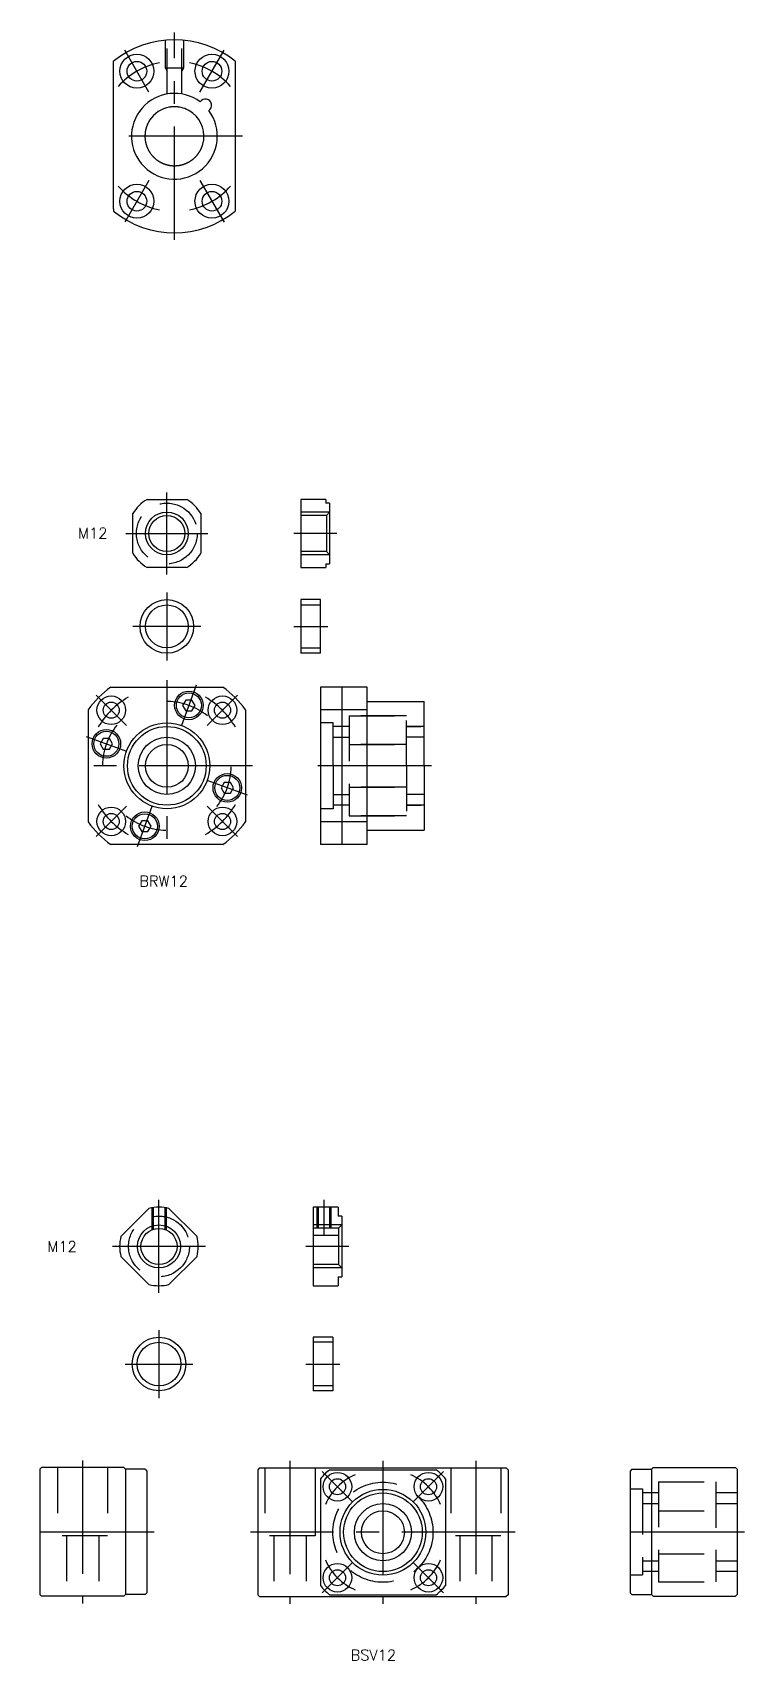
# Model space of a CAD drawing. Extents: x -95 to 614, y -47 to 419.
# Drawn here: x 415 to 614.1, y -35.9 to 419.5 of the extents above; entities that cross this region are included whole.
import ezdxf

# ---------------------------------------------------------------- set-up
doc = ezdxf.new("R2010")
doc.units = 0
doc.linetypes.add('CENTER', pattern=[50.8, 31.75, -6.35, 6.35, -6.35])
doc.linetypes.add('DASHED', pattern=[19.05, 12.7, -6.35])
doc.layers.get('0').update_dxf_attribs({"linetype": 'CONTINUOUS'})
doc.layers.add('CENTER', color=1, linetype='CENTER')
doc.styles.get("Standard").update_dxf_attribs({"font": 'txt.shx', "height": 3, "bigfont": 'bigfont.shx'})

msp = doc.modelspace()

# ---------------------------------------------------------------- linework, layer by layer
at = {"color": 3, "linetype": 'DASHED'}
for p, q in [((452.18, 409.47), (452.18, 417.36)), ((452.62, 402.29), (452.62, 417.39)), ((456.75, 402.29), (456.75, 417.39)), ((457.18, 417.36), (457.18, 409.47)), ((457.18, 409.47), (452.18, 409.47)), ((452.18, 409.47), (452.62, 408.72)), ((457.18, 409.47), (456.75, 408.72)), ((498.06, 285.37), (490.06, 285.37)), ((497.19, 284.42), (490.06, 284.42)), ((497.19, 284.42), (498.06, 285.37)), ((497.19, 284.42), (497.19, 274.32)), ((497.19, 274.32), (490.06, 274.32)), ((498.06, 273.37), (490.06, 273.37)), ((497.19, 274.32), (498.06, 273.37)), ((490.06, 259.37), (495.56, 259.37)), ((490.06, 247.37), (495.56, 247.37)), ((503.56, 228.37), (503.56, 200.37)), ((503.56, 228.37), (519.56, 228.37)), ((519.56, 228.37), (503.56, 228.37)), ((519.56, 214.37), (519.56, 228.37)), ((499.06, 226.37), (495.56, 226.37)), ((499.06, 214.37), (499.06, 226.37)), ((503.56, 225.37), (499.06, 225.37)), ((524.56, 225.37), (519.56, 225.37)), ((519.56, 225.37), (523.56, 225.37)), ((499.06, 222.37), (503.56, 222.37)), ((503.56, 220.37), (519.56, 220.37)), ((519.56, 220.37), (503.56, 220.37)), ((524.56, 222.37), (519.56, 222.37)), ((499.06, 214.37), (499.06, 202.37)), ((519.56, 214.37), (519.56, 200.37)), ((499.06, 206.37), (503.56, 206.37)), ((503.56, 208.37), (519.56, 208.37)), ((519.56, 208.37), (503.56, 208.37)), ((524.56, 206.37), (519.56, 206.37)), ((499.06, 202.37), (495.56, 202.37)), ((503.56, 203.37), (499.06, 203.37)), ((503.56, 200.37), (519.56, 200.37)), ((519.56, 200.37), (503.56, 200.37)), ((524.56, 203.37), (519.56, 203.37)), ((519.56, 203.37), (523.56, 203.37)), ((448.36, 90.77), (448.36, 84.59)), ((448.74, 90.83), (448.74, 84.74)), ((451.98, 90.83), (451.98, 84.74)), ((452.36, 90.77), (452.36, 84.59)), ((494.47, 90.95), (494.47, 85.01)), ((494.85, 90.95), (494.85, 85.01)), ((498.09, 90.95), (498.09, 85.01)), ((498.47, 90.95), (498.47, 85.01)), ((501.47, 85.95), (493.47, 85.95)), ((500.61, 85.01), (493.47, 85.01)), ((500.61, 83.01), (493.47, 83.01)), ((500.61, 85.01), (501.47, 85.95)), ((500.61, 85.01), (500.61, 74.9)), ((500.61, 74.9), (493.47, 74.9)), ((501.47, 73.95), (493.47, 73.95)), ((500.61, 74.9), (501.47, 73.95)), ((498.97, 53.15), (493.47, 53.15)), ((498.97, 40.95), (493.47, 40.95)), ((422, 18), (422, -1)), ((436, 18), (436, -1)), ((480, 18), (480, -1)), ((494, 18), (494, -1)), ((532, 18), (532, -1)), ((546, 18), (546, -1)), ((590.11, 14.1), (590.11, -13.9)), ((590.11, 14.1), (590.11, -13.9)), ((590.11, 14.1), (606.11, 14.1)), ((606.11, 14.1), (606.11, -13.9)), ((606.11, 13.9), (606.11, -13.9)), ((494, 10), (494, -1)), ((582.11, 12.1), (585.61, 12.1)), ((585.61, 12.1), (585.61, -11.9)), ((585.61, 11.1), (590.11, 11.1)), ((606.11, 11.1), (612.11, 11.1)), ((585.61, 8), (590.11, 8)), ((590.11, 6), (606.11, 6)), ((606.11, 8), (612.11, 8)), ((436, -1), (422, -1)), ((424.5, -1), (424.5, -18)), ((433.5, -1), (433.5, -18)), ((494, -1), (480, -1)), ((482.5, -1), (482.5, -18)), ((491.5, -1), (491.5, -18)), ((546, -1), (532, -1)), ((534.5, -1), (534.5, -18)), ((543.5, -1), (543.5, -18)), ((585.61, -8), (590.11, -8)), ((590.11, -6), (606.11, -6)), ((606.11, -8), (612.11, -8)), ((582.11, -11.9), (585.61, -11.9)), ((585.61, -10.9), (590.11, -10.9)), ((606.11, -10.9), (612.11, -10.9)), ((590.11, -13.9), (606.11, -13.9))]:
    msp.add_line(p, q, dxfattribs=at)
at = {"color": 7, "linetype": 'CONTINUOUS'}
for p, q in [((437.68, 410.8), (437.68, 411.45)), ((437.68, 370.14), (437.68, 410.8)), ((471.68, 411.45), (471.68, 410.8)), ((471.68, 410.8), (471.68, 370.14)), ((437.68, 370.14), (437.68, 369.5)), ((471.68, 370.14), (471.68, 369.5)), ((447.01, 288.87), (458.1, 288.87)), ((490.06, 288.87), (490.06, 269.87)), ((497.06, 288.87), (490.06, 288.87)), ((497.06, 288.87), (497.06, 287.87)), ((498.06, 287.87), (497.06, 287.87)), ((498.06, 287.87), (498.06, 270.87)), ((443.06, 273.82), (443.06, 284.91)), ((462.06, 284.91), (462.06, 273.82)), ((458.1, 269.87), (447.01, 269.87)), ((452.56, 269.87), (452.56, 269.87)), ((455.33, 269.87), (455.33, 269.87)), ((490.06, 269.87), (497.06, 269.87)), ((497.06, 270.87), (498.06, 270.87)), ((497.06, 270.87), (497.06, 269.87)), ((490.06, 260.87), (490.06, 245.87)), ((495.56, 260.87), (490.06, 260.87)), ((495.56, 245.87), (495.56, 260.87)), ((495.56, 245.87), (490.06, 245.87)), ((436.91, 236.37), (468.21, 236.37)), ((495.56, 236.37), (495.56, 192.37)), ((508.56, 236.37), (495.56, 236.37)), ((501.56, 192.37), (501.56, 236.37)), ((508.56, 192.37), (508.56, 236.37)), ((508.56, 232.37), (524.56, 232.37)), ((524.56, 214.37), (524.56, 232.37)), ((430.56, 230.02), (430.56, 198.72)), ((474.56, 230.02), (474.56, 198.72)), ((508.56, 230.02), (495.56, 230.02)), ((524.56, 214.37), (524.56, 196.37)), ((508.56, 198.72), (495.56, 198.72)), ((508.56, 196.37), (524.56, 196.37)), ((468.21, 192.37), (436.91, 192.37)), ((508.56, 192.37), (495.56, 192.37)), ((447.56, 90.59), (439.72, 82.75)), ((461, 82.75), (453.16, 90.59)), ((493.47, 90.95), (493.47, 68.95)), ((500.47, 90.95), (493.47, 90.95)), ((500.47, 90.95), (500.47, 88.45)), ((501.47, 88.45), (500.47, 88.45)), ((501.47, 88.45), (501.47, 71.45)), ((439.72, 77.16), (447.56, 69.31)), ((453.16, 69.31), (461, 77.16)), ((457.08, 73.24), (457.08, 73.24)), ((455.12, 71.28), (455.12, 71.28)), ((493.47, 68.95), (500.47, 68.95)), ((500.47, 71.45), (500.47, 68.95)), ((500.47, 71.45), (501.47, 71.45)), ((498.97, 54.55), (493.47, 54.55)), ((493.47, 54.55), (493.47, 39.55)), ((498.97, 54.55), (498.97, 39.55)), ((498.97, 39.55), (493.47, 39.55)), ((417, 17.6), (417.5, 18.1)), ((417, 17.6), (417, -17.4)), ((440.5, 18.1), (417.5, 18.1)), ((440.5, 18.1), (441, 17.6)), ((441, 17.6), (441, -17.4)), ((446.5, 17.6), (441, 17.6)), ((446.5, 17.6), (447, 17.1)), ((447, 17.1), (447, 0.1)), ((478.5, 18), (478, 17.5)), ((478, 17.5), (478, -17.5)), ((478.5, 18), (547.5, 18)), ((495.5, 14.92), (495.5, -14.92)), ((498.08, 17.5), (527.93, 17.5)), ((530.5, 14.92), (530.5, -14.92)), ((547.5, 18), (548, 17.5)), ((548, 17.5), (548, -17.5)), ((582.61, 17.6), (582.11, 17.1)), ((582.11, 17.1), (582.11, 0.1)), ((582.61, 17.6), (588.11, 17.6)), ((588.61, 18.1), (588.11, 17.6)), ((588.11, 17.6), (588.11, -17.4)), ((588.61, 18.1), (611.61, 18.1)), ((612.11, 17.6), (611.61, 18.1)), ((612.11, 17.6), (612.11, -17.4)), ((447, 0.1), (447, -16.9)), ((582.11, 0.1), (582.11, -16.9)), ((417, -17.4), (417.5, -17.9)), ((440.5, -17.9), (417.5, -17.9)), ((441, -17.4), (440.5, -17.9)), ((446.5, -17.4), (441, -17.4)), ((447, -16.9), (446.5, -17.4)), ((478, -17.5), (478.5, -18)), ((478.5, -18), (547.5, -18)), ((498.08, -17.5), (527.93, -17.5)), ((548, -17.5), (547.5, -18)), ((582.11, -16.9), (582.61, -17.4)), ((582.61, -17.4), (588.11, -17.4)), ((588.11, -17.4), (588.61, -17.9)), ((588.61, -17.9), (611.61, -17.9)), ((612.11, -17.4), (611.61, -17.9))]:
    msp.add_line(p, q, dxfattribs=at)
for points in [[(457.85, 232.78), (456.98, 231.28), (457.85, 229.78), (459.58, 229.78), (460.45, 231.28), (459.58, 232.78)], [(434.78, 222.03), (433.91, 220.53), (434.78, 219.03), (436.51, 219.03), (437.38, 220.53), (436.51, 222.03)], [(468.61, 209.71), (467.74, 208.21), (468.61, 206.71), (470.34, 206.71), (471.21, 208.21), (470.34, 209.71)], [(445.54, 198.96), (444.67, 197.46), (445.54, 195.96), (447.27, 195.96), (448.13, 197.46), (447.27, 198.96)]]:
    msp.add_lwpolyline(points, close=True, dxfattribs=at)
at = {"color": 7}
for points in [[(456.14, 398.59, 0), (456.12, 398.6, 0), (456.1, 398.6, 0), (456.08, 398.6, 0), (456.06, 398.61, 0), (456.04, 398.61, 0), (456.02, 398.61, 0), (456, 398.62, 0), (455.98, 398.62, 0), (455.96, 398.62, 0), (455.95, 398.63, 0), (455.93, 398.63, 0), (455.91, 398.63, 0), (455.89, 398.63, 0), (455.87, 398.64, 0), (455.85, 398.64, 0), (455.83, 398.64, 0), (455.81, 398.65, 0), (455.79, 398.65, 0), (455.77, 398.65, 0), (455.76, 398.65, 0), (455.74, 398.66, 0), (455.72, 398.66, 0), (455.7, 398.66, 0), (455.68, 398.66, 0), (455.66, 398.67, 0), (455.64, 398.67, 0), (455.62, 398.67, 0), (455.6, 398.67, 0), (455.58, 398.67, 0), (455.57, 398.68, 0), (455.55, 398.68, 0), (455.53, 398.68, 0), (455.51, 398.68, 0), (455.49, 398.68, 0), (455.47, 398.69, 0), (455.45, 398.69, 0), (455.43, 398.69, 0), (455.41, 398.69, 0), (455.39, 398.69, 0), (455.38, 398.69, 0), (455.36, 398.7, 0), (455.34, 398.7, 0), (455.32, 398.7, 0), (455.3, 398.7, 0), (455.28, 398.7, 0), (455.26, 398.7, 0), (455.24, 398.7, 0), (455.23, 398.71, 0), (455.21, 398.71, 0), (455.19, 398.71, 0), (455.17, 398.71, 0), (455.15, 398.71, 0), (455.13, 398.71, 0), (455.11, 398.71, 0), (455.09, 398.71, 0), (455.07, 398.71, 0), (455.06, 398.71, 0), (455.04, 398.72, 0), (455.02, 398.72, 0), (455, 398.72, 0), (454.98, 398.72, 0), (454.96, 398.72, 0), (454.94, 398.72, 0), (454.92, 398.72, 0), (454.9, 398.72, 0), (454.89, 398.72, 0), (454.87, 398.72, 0), (454.85, 398.72, 0), (454.83, 398.72, 0), (454.81, 398.72, 0), (454.79, 398.72, 0), (454.77, 398.72, 0), (454.75, 398.72, 0), (454.74, 398.72, 0), (454.72, 398.72, 0), (454.7, 398.72, 0), (454.68, 398.72, 0), (454.66, 398.72, 0), (454.64, 398.72, 0), (454.62, 398.72, 0), (454.61, 398.72, 0), (454.59, 398.72, 0), (454.57, 398.72, 0), (454.55, 398.72, 0), (454.53, 398.72, 0), (454.51, 398.72, 0), (454.49, 398.72, 0), (454.48, 398.72, 0), (454.46, 398.72, 0), (454.44, 398.72, 0), (454.42, 398.72, 0), (454.4, 398.72, 0), (454.38, 398.72, 0), (454.36, 398.72, 0), (454.35, 398.72, 0), (454.33, 398.72, 0), (454.31, 398.71, 0), (454.29, 398.71, 0), (454.27, 398.71, 0), (454.25, 398.71, 0), (454.24, 398.71, 0), (454.22, 398.71, 0), (454.2, 398.71, 0), (454.18, 398.71, 0), (454.16, 398.71, 0), (454.14, 398.71, 0), (454.12, 398.7, 0), (454.11, 398.7, 0), (454.09, 398.7, 0), (454.07, 398.7, 0), (454.05, 398.7, 0), (454.03, 398.7, 0), (454.01, 398.7, 0), (454, 398.69, 0), (453.98, 398.69, 0), (453.96, 398.69, 0), (453.94, 398.69, 0), (453.92, 398.69, 0), (453.9, 398.69, 0), (453.88, 398.68, 0), (453.87, 398.68, 0), (453.85, 398.68, 0), (453.83, 398.68, 0), (453.81, 398.68, 0), (453.79, 398.68, 0), (453.77, 398.67, 0), (453.75, 398.67, 0), (453.73, 398.67, 0), (453.72, 398.67, 0), (453.7, 398.66, 0), (453.68, 398.66, 0), (453.66, 398.66, 0), (453.64, 398.66, 0), (453.62, 398.65, 0), (453.6, 398.65, 0), (453.58, 398.65, 0), (453.57, 398.65, 0), (453.55, 398.64, 0), (453.53, 398.64, 0), (453.51, 398.64, 0), (453.49, 398.64, 0), (453.47, 398.63, 0), (453.45, 398.63, 0), (453.44, 398.63, 0), (453.42, 398.63, 0), (453.4, 398.62, 0), (453.38, 398.62, 0), (453.36, 398.62, 0), (453.34, 398.61, 0), (453.32, 398.61, 0), (453.3, 398.61, 0), (453.29, 398.6, 0), (453.27, 398.6, 0), (453.25, 398.6, 0), (453.23, 398.59, 0), (453.21, 398.59, 0), (453.19, 398.59, 0), (453.17, 398.58, 0), (453.15, 398.58, 0)], [(459.85, 396.9, 0), (459.85, 396.9, 0), (459.85, 396.9, 0), (459.85, 396.91, 0), (459.85, 396.91, 0), (459.85, 396.91, 0), (459.85, 396.91, 0), (459.85, 396.91, 0), (459.84, 396.91, 0), (459.84, 396.91, 0), (459.84, 396.91, 0), (459.84, 396.91, 0), (459.84, 396.91, 0), (459.84, 396.91, 0), (459.84, 396.92, 0), (459.84, 396.92, 0), (459.84, 396.92, 0), (459.83, 396.92, 0), (459.83, 396.92, 0), (459.83, 396.92, 0), (459.83, 396.92, 0), (459.83, 396.92, 0), (459.83, 396.92, 0), (459.83, 396.92, 0), (459.83, 396.92, 0), (459.83, 396.92, 0), (459.83, 396.92, 0), (459.83, 396.93, 0), (459.82, 396.93, 0), (459.82, 396.93, 0), (459.82, 396.93, 0), (459.82, 396.93, 0), (459.82, 396.93, 0), (459.82, 396.93, 0), (459.82, 396.93, 0), (459.82, 396.93, 0), (459.82, 396.93, 0), (459.82, 396.93, 0), (459.81, 396.93, 0), (459.81, 396.93, 0), (459.81, 396.94, 0), (459.81, 396.94, 0), (459.81, 396.94, 0), (459.81, 396.94, 0), (459.81, 396.94, 0), (459.81, 396.94, 0), (459.81, 396.94, 0), (459.81, 396.94, 0), (459.81, 396.94, 0), (459.8, 396.94, 0), (459.8, 396.94, 0), (459.8, 396.94, 0), (459.8, 396.94, 0), (459.8, 396.94, 0), (459.8, 396.95, 0), (459.8, 396.95, 0), (459.8, 396.95, 0), (459.8, 396.95, 0), (459.8, 396.95, 0), (459.8, 396.95, 0), (459.79, 396.95, 0), (459.79, 396.95, 0), (459.79, 396.95, 0), (459.79, 396.95, 0), (459.79, 396.95, 0), (459.79, 396.95, 0), (459.79, 396.95, 0), (459.79, 396.96, 0), (459.79, 396.96, 0), (459.79, 396.96, 0), (459.78, 396.96, 0), (459.78, 396.96, 0), (459.78, 396.96, 0), (459.78, 396.96, 0), (459.78, 396.96, 0), (459.78, 396.96, 0), (459.78, 396.96, 0), (459.78, 396.96, 0), (459.78, 396.96, 0), (459.77, 396.96, 0), (459.77, 396.97, 0), (459.77, 396.97, 0), (459.77, 396.97, 0), (459.77, 396.97, 0), (459.77, 396.97, 0), (459.77, 396.97, 0), (459.77, 396.97, 0), (459.77, 396.97, 0), (459.77, 396.97, 0), (459.76, 396.97, 0), (459.76, 396.97, 0), (459.76, 396.97, 0), (459.76, 396.98, 0), (459.76, 396.98, 0), (459.76, 396.98, 0), (459.76, 396.98, 0)], [(447.76, 394.96, 0), (447.72, 394.9, 0), (447.68, 394.83, 0), (447.63, 394.76, 0), (447.6, 394.69, 0), (447.56, 394.63, 0), (447.52, 394.56, 0), (447.48, 394.49, 0), (447.44, 394.42, 0), (447.4, 394.35, 0), (447.37, 394.28, 0), (447.33, 394.21, 0), (447.3, 394.15, 0), (447.26, 394.08, 0), (447.23, 394, 0), (447.19, 393.93, 0), (447.16, 393.86, 0), (447.13, 393.79, 0), (447.1, 393.72, 0), (447.07, 393.65, 0), (447.04, 393.57, 0), (447.01, 393.5, 0), (446.98, 393.43, 0), (446.95, 393.35, 0), (446.92, 393.27, 0), (446.9, 393.2, 0), (446.87, 393.12, 0), (446.85, 393.05, 0), (446.82, 392.97, 0), (446.8, 392.89, 0), (446.77, 392.82, 0), (446.75, 392.74, 0), (446.73, 392.66, 0), (446.71, 392.58, 0), (446.69, 392.5, 0), (446.67, 392.43, 0), (446.65, 392.35, 0), (446.63, 392.27, 0), (446.61, 392.19, 0), (446.6, 392.11, 0), (446.58, 392.03, 0), (446.57, 391.95, 0), (446.55, 391.87, 0), (446.54, 391.78, 0), (446.53, 391.7, 0), (446.51, 391.62, 0), (446.5, 391.54, 0), (446.49, 391.46, 0), (446.48, 391.38, 0), (446.47, 391.29, 0), (446.47, 391.21, 0), (446.46, 391.13, 0), (446.45, 391.05, 0), (446.45, 390.96, 0), (446.44, 390.88, 0), (446.44, 390.8, 0), (446.44, 390.71, 0), (446.44, 390.63, 0), (446.43, 390.55, 0), (446.43, 390.47, 0), (446.43, 390.38, 0), (446.44, 390.3, 0), (446.44, 390.22, 0), (446.44, 390.13, 0), (446.44, 390.05, 0), (446.45, 389.97, 0), (446.45, 389.88, 0), (446.46, 389.8, 0), (446.47, 389.72, 0), (446.48, 389.64, 0), (446.49, 389.55, 0), (446.49, 389.47, 0), (446.5, 389.39, 0), (446.52, 389.31, 0), (446.53, 389.23, 0), (446.54, 389.14, 0), (446.56, 389.06, 0), (446.57, 388.98, 0), (446.58, 388.9, 0), (446.6, 388.82, 0), (446.62, 388.74, 0), (446.64, 388.66, 0), (446.65, 388.58, 0), (446.67, 388.5, 0), (446.69, 388.42, 0), (446.71, 388.34, 0), (446.74, 388.26, 0), (446.76, 388.18, 0), (446.78, 388.1, 0), (446.81, 388.02, 0), (446.83, 387.94, 0), (446.86, 387.87, 0), (446.88, 387.79, 0), (446.91, 387.71, 0), (446.94, 387.64, 0), (446.96, 387.56, 0), (446.99, 387.49, 0), (447.02, 387.41, 0), (447.05, 387.33, 0), (447.08, 387.26, 0), (447.12, 387.19, 0), (447.15, 387.11, 0), (447.18, 387.04, 0), (447.21, 386.97, 0), (447.25, 386.89, 0), (447.29, 386.82, 0), (447.32, 386.75, 0), (447.36, 386.68, 0), (447.39, 386.61, 0), (447.43, 386.54, 0), (447.47, 386.47, 0), (447.51, 386.4, 0), (447.55, 386.34, 0), (447.58, 386.27, 0), (447.62, 386.2, 0), (447.67, 386.13, 0), (447.71, 386.07, 0), (447.75, 386, 0), (447.79, 385.94, 0), (447.83, 385.87, 0), (447.88, 385.81, 0), (447.92, 385.75, 0), (447.97, 385.68, 0), (448.01, 385.62, 0), (448.06, 385.55, 0), (448.11, 385.49, 0), (448.16, 385.43, 0), (448.2, 385.37, 0), (448.25, 385.3, 0), (448.31, 385.24, 0), (448.36, 385.18, 0), (448.41, 385.12, 0), (448.46, 385.06, 0), (448.51, 385, 0), (448.57, 384.94, 0), (448.62, 384.88, 0), (448.68, 384.82, 0), (448.73, 384.76, 0), (448.79, 384.7, 0), (448.85, 384.64, 0), (448.9, 384.59, 0), (448.96, 384.53, 0), (449.02, 384.48, 0), (449.08, 384.42, 0), (449.14, 384.36, 0), (449.2, 384.31, 0), (449.26, 384.25, 0), (449.32, 384.2, 0), (449.39, 384.15, 0), (449.45, 384.1, 0), (449.51, 384.04, 0), (449.58, 383.99, 0), (449.64, 383.94, 0), (449.71, 383.89, 0), (449.77, 383.84, 0), (449.84, 383.79, 0), (449.91, 383.75, 0), (449.98, 383.7, 0), (450.04, 383.65, 0), (450.11, 383.61, 0), (450.18, 383.56, 0), (450.25, 383.51, 0), (450.32, 383.47, 0), (450.39, 383.43, 0), (450.46, 383.38, 0), (450.54, 383.34, 0), (450.61, 383.3, 0), (450.68, 383.26, 0), (450.75, 383.22, 0), (450.83, 383.18, 0), (450.9, 383.14, 0), (450.97, 383.11, 0), (451.05, 383.07, 0), (451.12, 383.03, 0), (451.2, 383, 0), (451.27, 382.96, 0), (451.35, 382.93, 0), (451.43, 382.89, 0), (451.5, 382.86, 0), (451.58, 382.83, 0), (451.65, 382.8, 0), (451.73, 382.77, 0), (451.81, 382.74, 0), (451.89, 382.71, 0), (451.96, 382.68, 0), (452.04, 382.66, 0), (452.12, 382.63, 0), (452.2, 382.61, 0), (452.28, 382.58, 0), (452.36, 382.56, 0), (452.44, 382.54, 0), (452.52, 382.51, 0), (452.6, 382.49, 0), (452.68, 382.47, 0), (452.75, 382.45, 0), (452.83, 382.43, 0), (452.91, 382.42, 0), (452.99, 382.4, 0), (453.07, 382.38, 0), (453.15, 382.37, 0), (453.23, 382.35, 0), (453.31, 382.34, 0), (453.39, 382.32, 0), (453.47, 382.31, 0), (453.55, 382.3, 0), (453.63, 382.29, 0), (453.71, 382.28, 0), (453.79, 382.27, 0), (453.87, 382.26, 0), (453.95, 382.26, 0), (454.03, 382.25, 0), (454.11, 382.24, 0), (454.19, 382.24, 0), (454.27, 382.23, 0), (454.35, 382.23, 0), (454.43, 382.23, 0), (454.51, 382.23, 0), (454.59, 382.22, 0), (454.67, 382.22, 0), (454.74, 382.22, 0), (454.82, 382.23, 0), (454.9, 382.23, 0), (454.98, 382.23, 0), (455.06, 382.23, 0), (455.13, 382.24, 0), (455.21, 382.24, 0), (455.29, 382.25, 0), (455.37, 382.25, 0), (455.44, 382.26, 0), (455.52, 382.27, 0), (455.6, 382.27, 0), (455.68, 382.28, 0), (455.76, 382.29, 0), (455.84, 382.3, 0), (455.91, 382.32, 0), (455.99, 382.33, 0), (456.07, 382.34, 0), (456.15, 382.36, 0), (456.23, 382.37, 0), (456.31, 382.38, 0), (456.39, 382.4, 0), (456.46, 382.42, 0), (456.54, 382.44, 0), (456.62, 382.45, 0), (456.7, 382.47, 0), (456.78, 382.49, 0), (456.86, 382.51, 0), (456.94, 382.54, 0), (457.01, 382.56, 0), (457.09, 382.58, 0), (457.17, 382.61, 0), (457.25, 382.63, 0), (457.33, 382.66, 0), (457.4, 382.69, 0), (457.48, 382.71, 0), (457.56, 382.74, 0), (457.63, 382.77, 0), (457.71, 382.8, 0), (457.79, 382.83, 0), (457.86, 382.86, 0), (457.94, 382.89, 0), (458.01, 382.93, 0), (458.09, 382.96, 0), (458.17, 382.99, 0), (458.24, 383.03, 0), (458.31, 383.07, 0), (458.39, 383.1, 0), (458.46, 383.14, 0), (458.54, 383.18, 0), (458.61, 383.22, 0), (458.68, 383.26, 0), (458.75, 383.3, 0), (458.83, 383.34, 0), (458.9, 383.38, 0), (458.97, 383.42, 0), (459.04, 383.47, 0), (459.11, 383.51, 0), (459.18, 383.56, 0), (459.25, 383.6, 0), (459.32, 383.65, 0), (459.39, 383.7, 0), (459.46, 383.74, 0), (459.52, 383.79, 0), (459.59, 383.84, 0), (459.66, 383.89, 0), (459.72, 383.94, 0), (459.79, 383.99, 0), (459.85, 384.04, 0), (459.92, 384.1, 0), (459.98, 384.15, 0), (460.04, 384.2, 0), (460.11, 384.26, 0), (460.17, 384.31, 0), (460.23, 384.37, 0), (460.29, 384.42, 0), (460.35, 384.48, 0), (460.41, 384.54, 0), (460.47, 384.59, 0), (460.53, 384.65, 0), (460.58, 384.71, 0), (460.64, 384.77, 0), (460.7, 384.83, 0), (460.75, 384.89, 0), (460.81, 384.95, 0), (460.86, 385.01, 0), (460.92, 385.07, 0), (460.97, 385.13, 0), (461.02, 385.19, 0), (461.07, 385.26, 0), (461.12, 385.32, 0), (461.18, 385.38, 0), (461.23, 385.45, 0), (461.27, 385.51, 0), (461.32, 385.57, 0), (461.37, 385.64, 0), (461.42, 385.7, 0), (461.46, 385.77, 0), (461.51, 385.84, 0), (461.55, 385.9, 0), (461.6, 385.97, 0), (461.64, 386.04, 0), (461.68, 386.1, 0), (461.72, 386.17, 0), (461.76, 386.24, 0), (461.8, 386.3, 0), (461.84, 386.37, 0), (461.88, 386.44, 0), (461.92, 386.51, 0), (461.95, 386.58, 0), (461.99, 386.65, 0), (462.03, 386.71, 0), (462.06, 386.78, 0), (462.1, 386.85, 0), (462.13, 386.92, 0), (462.16, 387, 0), (462.2, 387.07, 0), (462.23, 387.14, 0), (462.26, 387.21, 0), (462.29, 387.28, 0), (462.32, 387.36, 0), (462.35, 387.43, 0), (462.38, 387.5, 0), (462.41, 387.58, 0), (462.44, 387.65, 0), (462.46, 387.73, 0), (462.49, 387.8, 0), (462.51, 387.88, 0), (462.54, 387.96, 0), (462.56, 388.03, 0), (462.59, 388.11, 0), (462.61, 388.19, 0), (462.63, 388.27, 0)]]:
    msp.add_polyline3d(points, dxfattribs=at)
at = {"color": 7, "linetype": 'CONTINUOUS'}
for centre, radius in [((444.18, 408.66), 4.75), ((444.18, 408.66), 2.75), ((465.18, 408.66), 4.75), ((465.18, 408.66), 2.75), ((444.18, 372.29), 4.75), ((444.18, 372.29), 2.75), ((465.18, 372.29), 4.75), ((465.18, 372.29), 2.75), ((452.56, 279.37), 5.05), ((452.56, 253.37), 7.5), ((452.56, 253.37), 6), ((437, 229.93), 4), ((458.72, 231.28), 4), ((458.72, 231.28), 3.5), ((468.12, 229.93), 4), ((437, 229.93), 2.25), ((468.12, 229.93), 2.25), ((435.64, 220.53), 4), ((435.64, 220.53), 3.5), ((452.56, 214.37), 12), ((452.56, 214.37), 11), ((452.56, 214.37), 8), ((452.56, 214.37), 6), ((469.47, 208.21), 4), ((469.47, 208.21), 3.5), ((437, 198.81), 4), ((437, 198.81), 2.25), ((446.4, 197.46), 4), ((446.4, 197.46), 3.5), ((468.12, 198.81), 4), ((468.12, 198.81), 2.25), ((450.36, 79.95), 5.05), ((450.36, 47.05), 7.5), ((450.36, 47.05), 6.1), ((500.28, 12.73), 4), ((500.28, 12.73), 2.25), ((525.73, 12.73), 4), ((525.73, 12.73), 2.25), ((513, 0), 12), ((513, 0), 11), ((513, 0), 8), ((513, 0), 6), ((500.28, -12.73), 4), ((525.73, -12.73), 4), ((500.28, -12.73), 2.25), ((525.73, -12.73), 2.25)]:
    msp.add_circle(centre, radius, dxfattribs=at)
at = {"color": 3, "linetype": 'DASHED'}
for centre, radius in [((452.56, 279.37), 8.5), ((450.36, 79.95), 8.5), ((513, 0), 14)]:
    msp.add_circle(centre, radius, dxfattribs=at)
at = {"color": 3, "linetype": 'CONTINUOUS'}
for centre in [(452.56, 279.37), (450.36, 79.95)]:
    msp.add_circle(centre, 6, dxfattribs=at)
at = {"color": 7, "linetype": 'CONTINUOUS'}
for centre, radius, start, end in [((454.68, 390.47), 27, 50.9772, 129.0228), ((454.68, 390.47), 12, 53.1921, 36.8079), ((463.35, 399.14), 1.75, 302.7119, 147.2881), ((454.68, 390.47), 8.25, 99.8704, 147.0973), ((454.68, 390.47), 8.25, 96.0974, 99.8704), ((454.68, 390.47), 8.25, 51.2819, 80.1296), ((454.68, 390.47), 8.25, 344.4832, 51.2819), ((454.68, 390.47), 27, 230.9772, 309.0228), ((452.56, 279.37), 11, 120.2726, 149.7274), ((452.56, 279.37), 11, 30.2726, 59.7274), ((452.56, 279.37), 11, 210.2726, 239.7274), ((452.56, 279.37), 11, 300.2726, 329.7274), ((452.56, 214.37), 27, 125.4309, 144.5691), ((452.56, 214.37), 27, 35.4309, 54.5691), ((452.56, 214.37), 27, 215.4309, 234.5691), ((452.56, 214.37), 27, 305.4309, 324.5691), ((450.36, 79.95), 11, 75.2726, 104.7274), ((450.36, 79.95), 11, 165.2726, 194.7274), ((450.36, 79.95), 11, 345.2726, 14.7274), ((450.36, 79.95), 11, 255.2726, 284.7274), ((513, 0), 23, 130.4591, 139.5409), ((513, 0), 23, 40.4591, 49.5409), ((513, 0), 23, 220.4591, 229.5409), ((513, 0), 23, 310.4591, 319.5409)]:
    msp.add_arc(centre, radius, start, end, dxfattribs=at)
at = {"layer": 'CENTER', "color": 1, "linetype": 'CENTER'}
for p, q in [((454.68, 361.47), (454.68, 419.47)), ((447.56, 402.81), (440.81, 414.51)), ((461.81, 402.81), (468.56, 414.51)), ((473.68, 390.47), (435.68, 390.47)), ((447.56, 378.13), (440.81, 366.44)), ((461.81, 378.13), (468.56, 366.44)), ((452.56, 267.87), (452.56, 290.87)), ((441.06, 279.37), (464.06, 279.37)), ((500.06, 279.37), (488.06, 279.37)), ((452.56, 262.87), (452.56, 243.87)), ((462.06, 253.37), (443.06, 253.37)), ((488.06, 253.37), (497.56, 253.37)), ((452.56, 238.37), (452.56, 190.37)), ((460.77, 236.92), (456.66, 225.65)), ((432.76, 234.17), (441.25, 225.68)), ((472.36, 234.17), (463.87, 225.68)), ((430.01, 222.58), (441.28, 218.47)), ((476.56, 214.37), (428.56, 214.37)), ((526.56, 214.37), (493.56, 214.37)), ((475.11, 206.16), (463.84, 210.27)), ((432.76, 194.57), (441.25, 203.06)), ((444.35, 191.82), (448.45, 203.09)), ((472.36, 194.57), (463.87, 203.06)), ((450.36, 66.95), (450.36, 92.95)), ((496.47, 92.95), (496.47, 83.01)), ((463.36, 79.95), (437.36, 79.95)), ((503.47, 79.95), (491.47, 79.95)), ((450.36, 56.55), (450.36, 37.55)), ((440.86, 47.05), (459.86, 47.05)), ((491.47, 47.05), (500.97, 47.05)), ((429, 20.1), (429, -19.9)), ((487, 20), (487, -20)), ((513, 20), (513, -20)), ((539, 20), (539, -20)), ((504.52, 8.49), (496.03, 16.97)), ((521.49, 8.49), (529.98, 16.97)), ((449, 0), (415, 0)), ((550, 0), (476, 0)), ((614.11, 0), (580.11, 0)), ((496.03, -16.97), (504.52, -8.49)), ((529.98, -16.97), (521.49, -8.49))]:
    msp.add_line(p, q, dxfattribs=at)
for centre, radius, start, end in [((454.68, 390.47), 21, 101.5033, 138.4967), ((454.68, 390.47), 21, 41.5033, 78.4967), ((454.68, 390.47), 21, 221.5033, 258.4967), ((454.68, 390.47), 21, 281.5033, 318.4967), ((452.56, 214.37), 22, 119.325, 150.675), ((452.56, 214.37), 18, 50.8119, 89.1881), ((452.56, 214.37), 22, 29.325, 60.675), ((452.56, 214.37), 18, 140.8119, 179.1881), ((452.56, 214.37), 18, 320.8119, 359.1881), ((452.56, 214.37), 22, 209.325, 240.675), ((452.56, 214.37), 18, 230.8119, 269.1881), ((452.56, 214.37), 22, 299.325, 330.675), ((511.59, 1.41), 16, 113.3861, 156.6138), ((514.42, 1.41), 16, 23.3861, 66.6138), ((511.59, -1.41), 16, 203.3861, 246.6138), ((514.42, -1.41), 16, 293.3861, 336.6138)]:
    msp.add_arc(centre, radius, start, end, dxfattribs=at)

# ---------------------------------------------------------------- texts
at = {"color": 7, "linetype": 'CONTINUOUS'}
for s, p in [('M12', (427.71, 277.96)), ('BRW12', (444.83, 180.61)), ('M12', (419.12, 78.4)), ('BSV12', (503.94, -35.86))]:
    msp.add_text(s, height=3, dxfattribs=at).set_placement(p)

doc.saveas('drawing.dxf')
